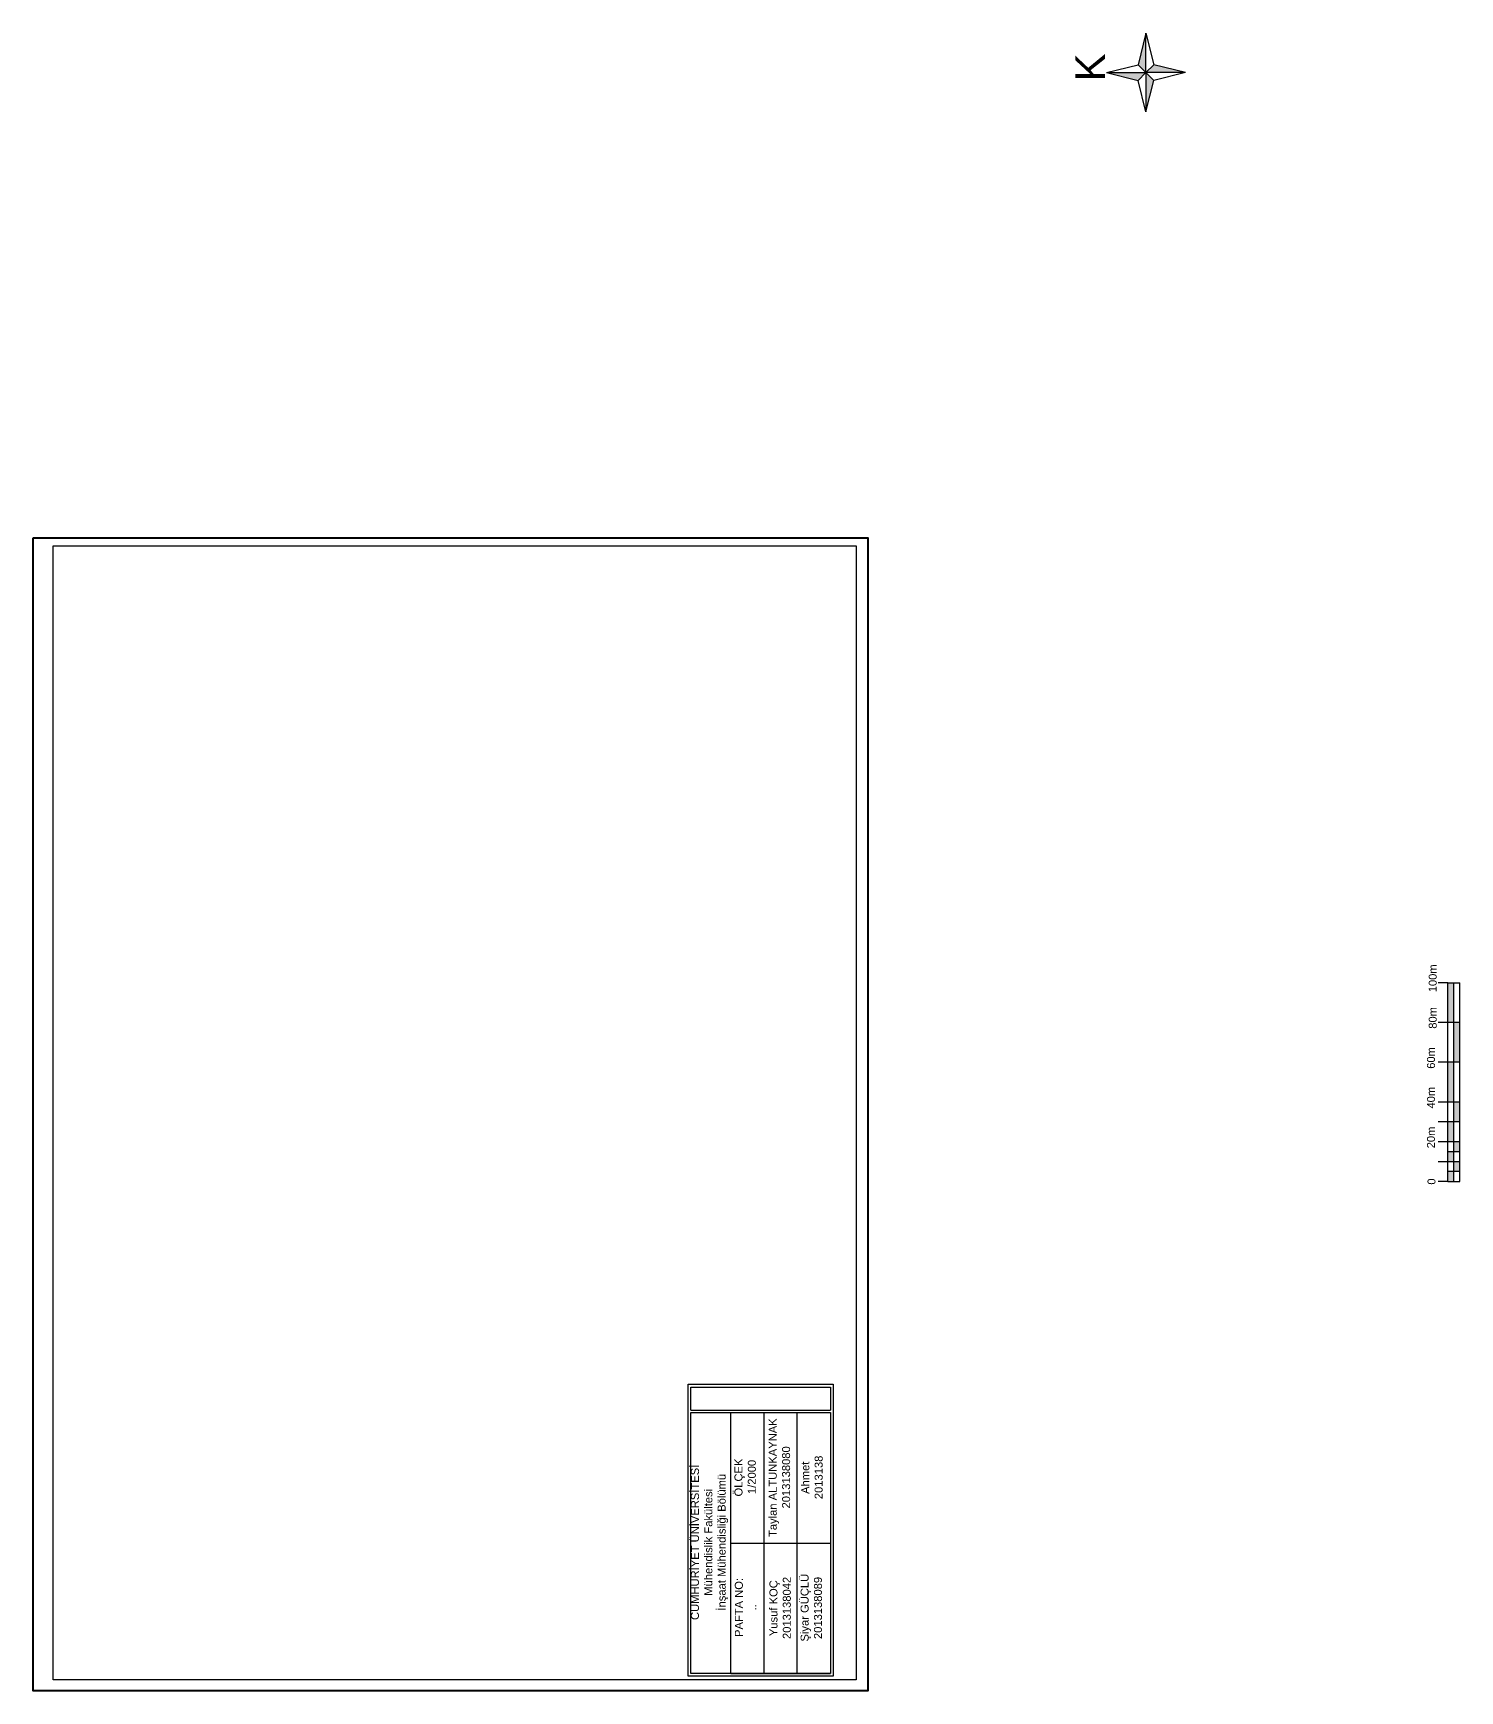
# Model space of a CAD drawing. Header units: millimetres. Extents: x 19067981 to 38137102, y 2652003 to 2652615.
# Drawn here: x 19068099.28 to 19068135.18, y 2652199.04 to 2652240.73 of the extents above; entities that cross this region are included whole.
import ezdxf

# ---------------------------------------------------------------- set-up
doc = ezdxf.new("R2010")
doc.units = ezdxf.units.MM
doc.linetypes.add('JIS_08_15', pattern=[17.25, 15, -0.75, 0.75, -0.75])
doc.layers.add('D.K Kesit No', color=93, linetype='Continuous', lineweight=9)
doc.layers.add('dever 1', color=242, linetype='Continuous')
doc.layers.add('ÖLÇEK VE YÖN', color=114, linetype='Continuous')
doc.styles.get("Standard").update_dxf_attribs({"font": 'arial.ttf'})

# ---------------------------------------------------------------- blocks, each defined once
blk = doc.blocks.new('A$C1881271D')
h = blk.add_hatch(color=7)
h.paths.add_polyline_path([(0.342, 0.3), (0.092, 0.3), (0.092, 0.15), (0.342, 0.15)])
h.paths.add_polyline_path([(0.592, 0.15), (0.342, 0.15), (0.342, 0), (0.592, 0)])
h.paths.add_polyline_path([(0.842, 0.3), (0.592, 0.3), (0.592, 0.15), (0.842, 0.15)])
h.paths.add_polyline_path([(1.092, 0.15), (0.842, 0.15), (0.842, 0), (1.092, 0)])
h.paths.add_polyline_path([(1.592, 0.3), (1.092, 0.3), (1.092, 0.15), (1.592, 0.15)])
h.paths.add_polyline_path([(2.092, 0.15), (1.592, 0.15), (1.592, 0), (2.092, 0)])
h.paths.add_polyline_path([(3.092, 0.3), (2.092, 0.3), (2.092, 0.15), (3.092, 0.15)])
h.paths.add_polyline_path([(4.092, 0.15), (3.092, 0.15), (3.092, 0), (4.092, 0)])
h.paths.add_polyline_path([(5.092, 0.3), (4.092, 0.3), (4.092, 0.15), (5.092, 0.15)])
at = {"color": 7}
for p, q in [((0.092, 0.3), (0.092, 0.542)), ((0.592, 0), (0.592, 0.542)), ((1.092, 0), (1.092, 0.542)), ((1.592, 0), (1.592, 0.542)), ((2.092, 0), (2.092, 0.542)), ((3.092, 0), (3.092, 0.542)), ((4.092, 0), (4.092, 0.542)), ((5.092, 0.3), (5.092, 0.542)), ((0.092, 0.3), (0.092, 0)), ((0.092, 0.3), (1.092, 0.3)), ((0.092, 0.15), (0.592, 0.15)), ((0.092, 0), (1.092, 0)), ((0.342, 0), (0.342, 0.3)), ((0.592, 0.15), (1.092, 0.15)), ((0.842, 0), (0.842, 0.3)), ((1.092, 0.3), (2.092, 0.3)), ((1.092, 0.15), (2.092, 0.15)), ((1.092, 0), (2.092, 0)), ((2.092, 0.3), (3.092, 0.3)), ((2.092, 0.15), (3.092, 0.15)), ((2.092, 0), (3.092, 0)), ((3.092, 0.3), (4.092, 0.3)), ((3.092, 0.15), (4.092, 0.15)), ((3.092, 0), (4.092, 0)), ((4.092, 0.3), (5.092, 0.3)), ((4.092, 0.15), (5.092, 0.15)), ((4.092, 0), (5.092, 0)), ((5.092, 0.3), (5.092, 0))]:
    blk.add_line(p, q, dxfattribs=at)
at = {"color": 7, "char_height": 0.2, "width": 0.66286, "attachment_point": 1}
for s, insert in [('{\\fArial|b0|i0|c162|p34;0}', (0.015, 0.814)), ('{\\fArial|b0|i0|c162|p34;20m}', (0.929, 0.826)), ('{\\fArial|b0|i0|c162|p34;40m}', (1.929, 0.826)), ('{\\fArial|b0|i0|c162|p34;60m}', (2.929, 0.826)), ('{\\fArial|b0|i0|c162|p34;80m}', (3.936, 0.783)), ('{\\fArial|b0|i0|c162|p34;100m}', (4.854, 0.783))]:
    blk.add_mtext(s, dxfattribs=dict(at, insert=insert))
blk = doc.blocks.new('dfgfdgdfgfdgdf')
at = {"layer": 'dever 1', "linetype": 'JIS_08_15'}
h = blk.add_hatch(color=2, dxfattribs=at)
h.paths.add_polyline_path([(19068182.326, 2652548.956), (19068182.525, 2652549.155), (19068181.534, 2652549.155)])
h.paths.add_polyline_path([(19068182.525, 2652548.163), (19068182.723, 2652548.956), (19068182.525, 2652549.155)])
h.paths.add_polyline_path([(19068182.723, 2652549.353), (19068182.525, 2652549.155), (19068183.516, 2652549.155)])
h.paths.add_polyline_path([(19068182.525, 2652550.146), (19068182.326, 2652549.353), (19068182.525, 2652549.155)])
at = {"layer": 'dever 1', "color": 2, "linetype": 'JIS_08_15'}
for p, q in [((19068182.525, 2652550.146), (19068182.326, 2652549.353)), ((19068182.525, 2652549.155), (19068182.525, 2652550.146)), ((19068182.525, 2652550.146), (19068182.723, 2652549.353)), ((19068181.534, 2652549.155), (19068182.326, 2652549.353)), ((19068181.534, 2652549.155), (19068182.525, 2652549.155)), ((19068181.534, 2652549.155), (19068182.326, 2652548.956)), ((19068182.326, 2652549.353), (19068182.525, 2652549.155)), ((19068182.326, 2652548.956), (19068182.525, 2652549.155)), ((19068182.723, 2652549.353), (19068182.525, 2652549.155)), ((19068182.525, 2652549.155), (19068182.525, 2652548.163)), ((19068183.516, 2652549.155), (19068182.525, 2652549.155)), ((19068182.723, 2652548.956), (19068182.525, 2652549.155)), ((19068183.516, 2652549.155), (19068182.723, 2652549.353)), ((19068183.516, 2652549.155), (19068182.723, 2652548.956)), ((19068182.525, 2652548.163), (19068182.326, 2652548.956)), ((19068182.525, 2652548.163), (19068182.723, 2652548.956))]:
    blk.add_line(p, q, dxfattribs=at)

msp = doc.modelspace()

# ---------------------------------------------------------------- linework, layer by layer
at = {"color": 0, "lineweight": 25, "ltscale": 0.2}
for p, q in [((19068116.836, 2652199.476), (19068116.836, 2652206.043)), ((19068117.674, 2652199.476), (19068117.674, 2652206.043)), ((19068118.512, 2652199.476), (19068118.512, 2652206.043)), ((19068116.836, 2652202.76), (19068119.35, 2652202.76)), ((19068116.836, 2652199.476), (19068117.236, 2652199.476)), ((19068116.836, 2652199.476), (19068119.35, 2652199.476))]:
    msp.add_line(p, q, dxfattribs=at)
at = {"color": 0, "lineweight": 40, "ltscale": 0.2}
msp.add_lwpolyline([(19068099.285, 2652228.044), (19068120.285, 2652228.044), (19068120.285, 2652199.044), (19068099.285, 2652199.044), (19068099.285, 2652228.044)], dxfattribs=at)
for points in [[(19068099.785, 2652199.318), (19068099.785, 2652227.837), (19068119.997, 2652227.837), (19068119.997, 2652199.318), (19068099.785, 2652199.318)], [(19068115.768, 2652199.464), (19068115.768, 2652206.753), (19068119.417, 2652206.753), (19068119.417, 2652199.409), (19068115.768, 2652199.409), (19068115.768, 2652199.464)], [(19068115.836, 2652206.104), (19068115.836, 2652206.685), (19068119.35, 2652206.685), (19068119.35, 2652206.104)], [(19068115.836, 2652206.104), (19068119.35, 2652206.104)], [(19068119.35, 2652206.043), (19068119.35, 2652199.476), (19068115.836, 2652199.476), (19068115.836, 2652206.043)], [(19068115.836, 2652206.043), (19068119.35, 2652206.043)]]:
    msp.add_lwpolyline(points)
at = {"color": 0, "lineweight": 25}
for p in [(19068117.674, 2652199.476), (19068118.512, 2652199.476)]:
    msp.add_point(p, dxfattribs=at)

# ---------------------------------------------------------------- block references
at = {"layer": 'D.K Kesit No', "lineweight": 0}
msp.add_blockref('dfgfdgdfgfdgdf', (-55.241, -309.412), dxfattribs=at)
at = {"layer": 'ÖLÇEK VE YÖN', "rotation": 89.99999999999999}
msp.add_blockref('A$C1881271D', (19068135.182, 2652211.76), dxfattribs=at)

# ---------------------------------------------------------------- texts
at = {"color": 0, "lineweight": 25, "ltscale": 0.2, "char_height": 0.20127, "attachment_point": 1, "rotation": 90}
for s, width, insert in [('\\pi0.15289;Taylan ALTUNKAYNAK\\P\\pi0.87059;2013138080', 3.28325, (19068117.793, 2652202.76)), ('\\pi1.1721;ÖLÇEK\\P\\pi1.2337;1/2000', 3.28325, (19068116.931, 2652202.76)), ('\\pi1.2363;Ahmet\\P\\pi1.1046;2013138', 3.28325, (19068118.612, 2652202.76)), ('\\pi1.3491;CUMHURİYET ÜNİVERSİTESİ\\P\\pi1.9593;Mühendislik Fakültesi\\P\\pi1.5862;İnşaat Mühendisliği Bölümü', 6.56651, (19068115.836, 2652199.476)), ('\\pi0.92269;PAFTA NO:\\P\\pi1.5885;..', 3.28325, (19068116.94, 2652199.476)), ('\\pi0.94438;Yusuf KOÇ\\P\\pi0.87127;2013138042', 3.28325, (19068117.811, 2652199.476)), ('\\pi0.80778;Şiyar GÜÇLÜ\\P\\pi0.87004;2013138089', 3.28325, (19068118.595, 2652199.476))]:
    msp.add_mtext_dynamic_manual_height_columns(s, width=width, gutter_width=1.006, heights=[0], dxfattribs=dict(at, insert=insert))
at = {"layer": 'dever 1', "color": 2, "linetype": 'JIS_08_15', "insert": (19068125.505, 2652239.524), "char_height": 0.75, "attachment_point": 1, "rotation": 90}
msp.add_mtext_dynamic_manual_height_columns('K', width=2.56624, gutter_width=12.5, heights=[0], dxfattribs=at)

doc.saveas('drawing.dxf')
